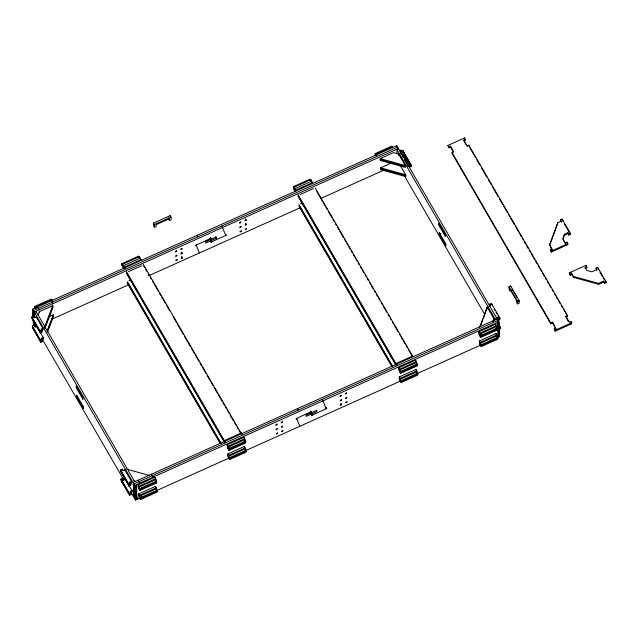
<?xml version="1.0" encoding="UTF-8"?>
<svg xmlns="http://www.w3.org/2000/svg" width="638" height="638" viewBox="0 0 638 638"><rect width="100%" height="100%" fill="white"/><g stroke="black" fill="none" stroke-linecap="round" stroke-linejoin="round"><path stroke-width="0.96" d="M494.051 320.491L493.956 318.697L487.257 307.109L479.616 327.206M38.081 315.156L39.412 311.647L52.779 305.642L52.874 307.484L44.883 328.506M44.788 326.672L52.779 305.642M44.835 327.589L52.826 306.559M47.013 331.305L53.257 314.853L48.807 316.855M47.403 331.313L53.305 315.77M47.451 332.231L53.353 316.687L53.257 314.853M480.358 326.297L482.791 319.901M483.484 318.067L487.257 307.109M549.533 244.609L552.093 249.857L549.533 244.609L557.867 222.662L561.209 221.163L560.371 219.719L562.038 218.97L570.412 233.412L570.46 234.337L568.785 235.087L567.9 232.718L564.558 234.218L562.891 238.604L565.451 243.86M549.924 244.609L552.356 238.213M553.05 236.379L557.867 222.662M492.951 321.281L493.956 318.697M493.334 321.321L494.003 319.574M564.558 234.218L562.939 239.521L564.614 242.408M120.837 479.234L122.512 478.484M123.341 479.928L125.271 479.066L131.962 490.614L132.058 492.456M124.833 470.772L124.785 469.871L131.484 481.427L131.532 482.328L129.857 483.078L130.694 484.521L129.028 485.271L120.654 470.828M169.461 219.655L169.413 218.738L156.055 224.736L156.15 226.578L154.476 227.327L153.638 225.884L153.495 223.125L170.202 215.62L171.04 217.072L171.183 219.823L169.509 220.573L168.623 218.212L169.509 220.573M154.476 227.327L154.332 224.568L171.04 217.072M122.759 266.979L121.922 265.536L121.826 263.701L138.526 256.197L139.363 257.64L139.315 256.723L122.608 264.228L122.759 266.979L123.589 268.423L123.445 265.671L140.153 258.167L140.201 259.084M311.767 182.045L311.719 181.128L295.011 188.633L295.155 191.384L293.488 188.497L293.384 186.663L310.092 179.158L310.14 180.076M294.317 189.941L294.174 187.189L310.881 179.685L312.604 183.497M34.492 308.449L34.396 306.615L51.104 299.118L51.152 300.035M375.248 155.433L375.152 153.599L391.86 146.102L391.907 147.011M34.396 306.615L35.234 308.058L35.186 307.141L51.893 299.645L52.723 301.088M139.315 256.723L140.99 259.61L124.282 267.115L124.33 268.032L121.826 263.701M293.384 186.663L295.896 190.993L295.849 190.076L312.556 182.572M375.152 153.599L375.989 155.042L375.941 154.133L392.641 146.628M33.017 316.528L32.634 309.175L396.772 145.663L498.876 321.855L499.642 336.561L497.975 337.311L497.927 336.401L499.594 335.636M128.517 271.621L141.883 265.623M300.083 194.582L313.449 188.585M380.168 158.623L393.534 152.626L398.551 154.013L405.242 165.561L405.337 167.395L380.264 160.465L380.168 158.623L405.242 165.561M399.332 150.895L401.007 150.145L409.373 164.588L409.516 167.339L411.183 166.59L411.087 164.763L402.722 150.321L401.055 151.07L401.653 152.618M246.14 220.293L244.936 220.836L244.904 220.174L246.101 219.631L246.14 220.293L245.303 218.85M40.361 333.116L31.996 318.681L31.9 316.839L33.567 316.089L34.404 317.533L36.079 316.783L42.77 328.323L42.866 330.165L40.266 331.281L40.361 333.116L42.036 332.366L41.941 330.532L41.103 329.088L42.77 328.339M205.747 241.276L208.419 240.079M211.983 238.476L210.197 239.274L211.13 242.448L212.446 241.483M196.472 245.646L195.802 245.941L195.762 245.207L210.915 238.405L210.412 237.543M182.237 253.501L181.032 254.044L181.001 253.382L182.205 252.839L182.237 253.501L181.399 252.058M246.372 224.704L245.167 225.246L245.136 224.584L246.332 224.042L246.372 224.704L245.534 223.26M216.386 238.317L205.691 243.118L205.619 241.794L216.314 237.001L216.386 238.317L215.548 236.873M225.557 234.84L226.219 234.545L226.259 235.278L211.106 242.081M129.004 280.816L130.782 280.01M300.57 203.777L302.348 202.972M400.465 165.697L405.728 174.772L405.824 176.606L380.75 169.668L380.655 167.834L391.341 163.033M182.468 257.911L181.264 258.454L181.232 257.792L182.436 257.25L182.468 257.911L181.631 256.468M40.848 342.327L32.482 327.884L32.386 326.05L34.053 325.3L34.891 326.744L36.557 325.994L43.256 337.534L43.352 339.376L40.752 340.485L40.848 342.327L42.515 341.577L42.419 339.735L41.582 338.292L43.256 337.542M51.67 319.319L128.677 284.739M148.614 275.783L300.275 207.685M320.276 198.705L383.916 170.131M448.809 147.793L448.761 146.876L450.428 146.126L450.476 147.043L448.809 147.793L447.924 145.432L464.624 137.928L465.509 140.296L463.842 141.046L463.794 140.129L465.461 139.371M409.373 164.588L407.698 165.338L404.253 159.396M42.818 329.256L41.151 330.005L41.199 330.923M407.746 166.263L411.087 164.763M409.468 166.422L411.135 165.673L409.468 166.43M41.988 331.449L40.314 332.199L31.948 317.756M32.434 326.967L40.8 341.41L42.467 340.66L41.63 339.217L43.304 338.467M439.247 234.282L439.151 232.439L445.85 243.995L445.946 245.837L439.247 234.282L440.922 233.532M564.606 235.143L567.948 233.644M568.785 235.087L568.737 234.162L570.412 233.412M565.404 242.934L567.078 242.185L567.956 244.553L551.256 252.05L550.371 249.689L552.045 248.94M551.256 252.05L551.208 251.133L567.908 243.628M509.985 290.912L509.148 289.469L509.004 286.709L510.671 285.96L519.045 300.402L519.188 303.162L517.514 303.911L516.676 302.468L516.581 300.626L509.89 289.078L509.985 290.912L511.652 290.162M131.484 481.411L129.809 482.161L130.646 483.604L130.742 485.438L129.075 486.188L120.702 471.745L120.606 469.911L122.281 469.161L123.118 470.605L125.622 469.48M489.856 305.985L489.761 304.151L491.427 303.401L499.801 317.844L499.897 319.686L498.222 320.435L497.385 318.992L497.289 317.15L498.126 318.593L498.222 320.435M488.923 306.344L490.598 305.594L489.761 304.151M570.165 275.225L570.117 274.3L571.784 273.55L571.831 274.476L570.165 275.225L569.279 272.857L585.987 265.36L586.872 267.729L585.198 268.478L585.15 267.561L586.824 266.812M132.792 490.191L130.288 491.316L131.125 492.759L131.221 494.602L129.554 495.351L121.18 480.908L121.092 479.114L122.759 478.325L123.597 479.808L125.263 479.018M517.514 303.911L517.37 301.152L519.045 300.402M517.418 302.069L519.093 301.319M596.897 270.496L596.012 268.135L597.686 267.386L606.052 281.829L606.1 282.754L604.433 283.503L603.548 281.135L598.532 283.384L573.458 276.445L571.784 273.55M224.767 441.344L224.712 440.419L241.419 432.923L242.257 434.366M396.326 364.306L396.278 363.381L412.985 355.884M129.075 486.188L128.98 484.354L130.646 483.604M497.201 318.968L133.063 482.48L134.785 486.284L136.452 485.534L136.5 486.443L134.833 487.193L133.159 484.306L134.881 488.126L136.548 487.36L136.596 488.285L134.929 489.035L133.254 486.14L134.977 489.968L136.644 489.202L136.691 490.136L135.025 490.885L133.35 487.998L135.073 491.81L136.739 491.061L136.787 491.97L135.12 492.727L133.446 489.832L135.168 493.645L136.835 492.895L136.883 493.804L135.216 494.562L133.541 491.667L133.781 496.26L134.618 497.712L134.57 496.795M498.126 318.593L499.801 317.844M139.682 498.19L135.503 500.072L134.738 485.366L498.876 321.855M134.785 486.276L136.452 485.526M154.827 477.272L156.549 481.084L156.645 482.918L139.937 490.423L138.271 487.536L138.119 484.776L154.827 477.272L155.664 478.715L155.76 480.558M228.205 448.961L228.109 447.118L244.817 439.614L245.654 441.057L245.75 442.9L229.042 450.404L227.367 447.509L227.224 444.75L243.931 437.253L244.769 438.697L244.864 440.539M415.498 360.215L417.22 364.019L417.316 365.861L400.608 373.366L398.933 370.471L398.79 367.711L415.498 360.215L416.335 361.658L416.478 364.418M478.923 332.669L479.76 334.121L496.468 326.616L497.305 328.06L497.401 329.902L480.693 337.406L479.018 334.511L478.875 331.752L495.582 324.256L496.42 325.699L496.516 327.533L497.353 328.977L480.645 336.481L479.808 335.038M498.972 323.673L497.297 324.431L497.249 323.522L498.924 322.764L497.249 319.885M497.249 323.522L498.924 322.772M139.1 488.971L138.956 486.22L155.664 478.715M228.109 447.118L228.061 446.201L244.769 438.697M399.771 371.922L399.627 369.155L416.335 361.658M479.856 335.955L479.712 333.195L496.42 325.699M499.02 324.59L497.345 325.364L497.393 326.265L499.068 325.508M139.004 487.137L155.712 479.64M398.838 368.636L399.675 370.08L416.383 362.575M499.115 326.433L497.449 327.206L497.496 328.123L499.163 327.35M132.01 491.483L130.335 492.241L130.288 491.316M139.937 490.423L139.842 488.58L156.549 481.084M229.042 450.404L228.946 448.562L245.654 441.057M400.608 373.366L400.512 371.523L417.22 364.019M480.693 337.406L480.597 335.564L497.305 328.06M311.344 411.701L296.191 418.512L296.231 419.246L296.893 418.943M129.554 495.351L129.458 493.509L131.125 492.759M498.398 323.801L500.28 327.055L498.613 327.804L498.661 328.722L500.328 327.972L498.445 324.718M307.061 414.174L309.733 412.977M156.597 482.001L139.889 489.498L139.052 488.054M245.702 441.982L228.994 449.487L228.157 448.035M499.211 328.283L497.544 329.048L497.592 329.958L499.259 329.208L498.422 327.765M131.173 493.684L129.506 494.434L121.132 479.991M571.831 274.476L573.506 277.363L598.58 284.301L603.596 282.06M604.433 283.503L604.385 282.578L606.052 281.829M499.307 330.125L497.64 330.883L497.688 331.792L499.355 331.042M325.978 408.145L326.648 407.841L326.688 408.575L311.535 415.378M155.305 486.435L157.028 490.239L157.123 492.081L140.416 499.578L138.741 496.691L138.598 493.932L155.305 486.435L156.143 487.879L156.238 489.713M228.691 458.148L228.595 456.314L245.295 448.809L246.132 450.253L246.228 452.087L229.528 459.591L227.854 456.704L227.71 453.945L244.41 446.44L246.18 451.17L229.481 458.674L228.643 457.231M400.162 379.267L416.861 371.771L417.699 373.214L417.794 375.048L401.095 382.553L399.42 379.666L399.276 376.906L415.976 369.402L416.813 370.845L416.957 373.605M479.409 341.88L480.247 343.332L496.946 335.827L497.784 337.271L497.879 339.105L481.18 346.609L479.505 343.722L479.361 340.963L496.061 333.459L496.898 334.902L496.994 336.744M499.402 331.959L497.736 332.725L497.784 333.634L499.45 332.884M139.578 498.134L139.435 495.375L156.143 487.879M229.528 459.591L228.548 455.388L245.247 447.884M400.257 381.109L400.106 378.35L416.813 370.845M480.342 345.166L480.199 342.407L496.898 334.902M499.498 333.802L497.831 334.559L497.879 335.468L499.546 334.719M341.681 404.819L340.477 405.353L340.445 404.691L341.649 404.157L341.681 404.819L340.844 403.368M133.733 495.343L135.408 498.238L137.082 497.48L137.034 496.571L135.36 497.321L133.685 494.426M139.483 496.3L156.19 488.796M135.408 498.238L137.082 497.488M140.416 499.578L140.32 497.744L157.028 490.239M229.433 457.757L246.132 450.253M401.095 382.553L400.991 380.719L417.699 373.214M156.597 490.598L229.106 458.036M246.324 450.308L400.704 380.982M417.069 373.637L480.701 345.062M481.18 346.609L481.084 344.775L497.784 337.271M157.076 491.164L140.368 498.661L139.531 497.217M417.746 374.131L401.047 381.636L400.209 380.192M497.831 338.188L481.132 345.692L480.294 344.249M552.468 323.043L550.793 323.793L550.746 322.876L552.42 322.126L555.929 329.017L552.42 322.126M567.565 315.571L567.613 316.488L565.946 317.238L565.898 316.32L567.565 315.571L468.818 145.161L467.144 145.903L467.191 146.82M565.898 316.32L569.248 322.094L570.914 321.345L571.8 323.713L555.1 331.218L554.215 328.849L555.881 328.099M555.1 331.218L555.044 330.293L571.752 322.796M495.67 318.817L497.337 318.067L498.174 319.518L499.849 318.761L497.967 315.515M550.793 323.793L452.111 153.495L452.063 152.578L453.738 151.836L450.428 146.126M380.216 159.54L405.289 166.486M380.655 167.834L405.728 174.772M380.703 168.743L405.776 175.689M126.46 469.105L149.675 475.541M133.988 480.892L135.663 481.355M469.863 147.801L475.35 157.267M476.841 159.851L479.84 165.011M481.331 167.595L486.818 177.061M488.317 179.645L491.308 184.813M492.305 186.527L498.294 196.855M499.291 198.577L502.776 204.607M503.773 206.329L507.266 212.35M508.263 214.073L509.762 216.657M510.759 218.371L514.252 224.401M515.249 226.123L518.742 232.144M519.739 233.867L521.23 236.451M522.227 238.173L523.224 239.888M524.229 241.611L525.72 244.194M526.717 245.917L528.216 248.501M529.213 250.216L530.21 251.938M531.207 253.661L532.706 256.245M533.703 257.967L534.7 259.69M535.697 261.405L537.196 263.988M538.193 265.711L539.684 268.295M540.681 270.018L541.678 271.74M542.675 273.455L544.174 276.039M545.171 277.761L546.168 279.484M547.165 281.206L548.664 283.782M549.661 285.505L550.658 287.228M552.157 289.811L553.154 291.534M554.151 293.257L555.642 295.833M556.647 297.555L557.644 299.278M558.641 301L560.132 303.584M561.129 305.299L562.126 307.022M563.625 309.605L564.622 311.328M565.619 313.051L567.118 315.627M463.794 140.129L467.144 145.903M464.799 142.697L465.756 144.347M450.476 147.043L453.315 151.94M447.924 145.432L448.761 146.876M452.063 152.578L550.746 322.876M512.035 289.15L512.992 290.8M513.949 292.451L514.906 294.102M515.863 295.753L516.82 297.404M509.004 286.709L517.37 301.152M397.243 147.298L398.08 148.742M400.321 152.594L401.302 154.3M402.283 155.999L403.272 157.698M495.527 319.718L396.78 149.3L397.019 153.878M404.372 175.777L484.808 314.59M375.941 154.133L376.779 155.576M478.875 331.752L479.712 333.195M479.361 340.963L480.199 342.407M315.276 188.114L412.531 355.94M316.823 191.615L320.316 197.636M321.313 199.359L322.804 201.943M323.809 203.658L324.806 205.38M325.803 207.103L327.294 209.687M328.291 211.409L331.784 217.43M332.781 219.153L334.28 221.737M335.277 223.459L336.274 225.174M337.271 226.897L338.77 229.481M339.767 231.203L343.26 237.224M344.257 238.947L345.748 241.531M346.745 243.253L347.742 244.976M348.739 246.691L350.238 249.275M351.235 250.997L352.232 252.72M353.229 254.442L354.728 257.026M355.725 258.741L357.224 261.325M358.221 263.047L359.218 264.77M360.215 266.493L361.714 269.069M362.711 270.791L363.708 272.514M365.199 275.098L366.196 276.82M367.193 278.543L368.198 280.257M369.689 282.841L370.686 284.564M371.683 286.287L373.182 288.87M374.179 290.585L375.176 292.308M376.675 294.892L377.672 296.614M378.669 298.337L379.666 300.059M381.165 302.635L382.162 304.358M383.159 306.081L386.644 312.102M388.143 314.686L389.14 316.408M390.137 318.131L391.134 319.853M392.633 322.437L393.63 324.152M394.627 325.874L398.12 331.904M399.611 334.479L400.616 336.202M401.613 337.925L405.098 343.954M406.095 345.668L407.1 347.391M408.591 349.975L412.084 355.996M294.174 187.189L295.849 190.076M396.278 363.381L397.115 364.824M398.79 367.711L399.627 369.155M298.026 194.67L396.214 364.107L396.262 365.024L298.074 195.587M293.432 187.58L294.27 189.023M298.121 196.504L395.815 365.08M399.276 376.906L400.106 378.35M299.007 204.718L392.705 366.411M299.055 205.635L392.258 366.475M299.102 206.553L391.812 366.531M221.817 226.051L225.804 235.478M322.238 399.348L326.233 408.783M325.851 407.132L326.688 408.575M196.927 235.406L197.764 236.85M297.356 408.703L298.193 410.146M153.495 223.125L154.332 224.568M153.543 224.042L154.38 225.485M143.215 264.291L241.467 433.84L241.419 432.923M143.757 266.07L144.762 267.793M145.759 269.515L146.756 271.23M148.247 273.814L149.244 275.536M150.241 277.259L151.246 278.981M152.737 281.557L153.734 283.28M154.731 285.003L158.224 291.032M159.723 293.608L160.72 295.33M161.717 297.053L165.21 303.074M166.207 304.797L169.692 310.826M173.185 316.847L176.678 322.876M177.675 324.59L183.162 334.065M184.661 336.641L190.148 346.107M191.639 348.691L194.63 353.859M195.635 355.581L199.12 361.602M200.117 363.325L201.616 365.909M202.613 367.624L206.106 373.653M207.103 375.375L210.596 381.396M211.593 383.119L213.084 385.703M214.081 387.425L217.574 393.447M218.571 395.169L222.064 401.19M223.061 402.913L224.56 405.497M225.557 407.219L226.554 408.942M227.551 410.665L229.05 413.241M230.047 414.963L233.532 420.992M234.537 422.707L236.028 425.291M237.025 427.013L238.022 428.736M239.019 430.459L240.518 433.035M122.608 264.228L125.12 268.558M224.712 440.419L225.549 441.863M227.224 444.75L228.061 446.201M126.46 271.708L224.648 441.145L224.696 442.062L126.507 272.625M121.874 264.618L122.711 266.062M126.555 273.543L224.249 442.118M227.71 453.945L228.548 455.388M127.441 281.757L221.139 443.45M127.488 282.674L220.692 443.514M127.042 282.738L220.246 443.57M155.808 481.475L156.645 482.918M51.008 300.929L52.683 303.816M151.437 474.225L153.104 477.112M37.642 306.926L39.317 309.813M138.071 480.223L139.746 483.118M35.186 307.141L36.023 308.585M138.119 484.776L138.956 486.22M138.167 485.693L139.842 488.58M35.975 311.312L134.73 481.73M32.634 309.175L134.738 485.366M32.682 310.084L34.356 312.971L34.308 312.062L398.447 148.55L398.495 149.459M32.729 310.993L34.452 314.805L32.777 311.926M133.159 484.322L134.044 486.666M138.598 493.932L139.435 495.375M138.645 494.857L140.32 497.744M32.825 312.835L34.548 316.639L32.873 313.76M32.921 314.67L34.596 317.588M32.969 315.619L33.806 317.062L33.758 316.145M31.9 316.839L40.266 331.281M120.606 469.911L128.98 484.354M133.589 492.584L135.264 495.487L136.931 494.729L136.979 495.646L135.312 496.404L133.637 493.501M33.264 321.129L34.93 324.024L33.216 320.204L33.407 323.881L35.393 327.318M33.312 322.046L35.034 325.851L33.359 322.972M35.034 325.851L34.149 323.498M133.781 496.268L135.455 499.155L137.13 498.406L137.178 499.323M42.371 339.352L124.051 480.302M131.021 492.337L135.503 500.072M32.386 326.05L40.752 340.485M121.092 479.114L129.458 493.509M599.983 272.187L602.336 276.254M603.277 277.873L604.218 279.5M605.159 281.127L606.1 282.754M596.012 268.135L596.849 269.579L591.841 271.828L586.824 270.448L585.15 267.561M603.548 281.135L604.385 282.578M564.335 223.771L570.46 234.337M567.9 232.718L568.737 234.162M586.872 267.729L585.987 265.36M569.279 272.857L570.117 274.3M550.371 249.689L551.208 251.133M566.783 318.689L568.458 321.576M554.215 328.849L555.044 330.293M494.203 309.015L495.144 310.634M496.085 312.261L497.026 313.888M410.346 165.146L411.183 166.59M402.841 154.165L407.626 162.419M496.563 328.458L497.401 329.902M479.76 334.121L480.597 335.564M480.247 343.332L481.084 344.775M416.431 363.493L417.268 364.944L400.56 372.44L399.723 370.997M399.675 370.08L400.512 371.523M399.324 377.824L400.991 380.719M310.626 412.579L311.551 415.745L312.867 414.78M227.272 445.675L228.946 448.562M227.758 454.862L228.595 456.314M296.646 418.305L299.796 426.296M196.217 245.008L199.375 252.991M487.304 308.026L487.352 308.872M598.524 268.829L598.572 269.746M597.686 267.386L597.734 268.303M598.532 283.384L598.58 284.301M573.458 276.445L573.506 277.363M570.954 272.107L571.002 273.024M567.078 242.185L567.126 243.102M570.914 321.345L570.962 322.27M566.241 244.378L566.289 245.303M570.085 323.546L570.133 324.463M562.875 220.413L562.923 221.33M562.038 218.97L562.086 219.887M561.209 221.163L561.257 222.08M560.371 219.719L560.419 220.636M510.671 285.96L510.719 286.885M500.28 327.055L500.375 328.889M498.087 321.321L498.039 320.412L133.9 483.923L133.948 484.832M495.582 324.256L495.63 325.173M496.061 333.459L496.109 334.384M495.63 328.809L495.726 330.651M496.117 338.02L496.212 339.855M492.265 304.844L492.313 305.761M491.427 303.401L491.475 304.318M481.435 333.371L481.483 334.288M468.818 145.161L468.866 146.078M464.624 137.928L464.671 138.853M410.25 163.312L410.298 164.229L402.722 150.321M415.976 369.402L416.024 370.327M415.545 364.769L415.641 366.611M416.032 373.964L416.128 375.798M401.007 150.145L401.055 151.07M398.551 154.013L398.622 155.385M397.657 148.016L397.61 147.107L33.471 310.618L33.519 311.527M396.772 145.663L396.82 146.573M310.881 179.685L310.929 180.602M311.392 412.698L311.32 411.335L310.004 412.308M243.931 437.253L243.979 438.17M244.41 446.44L244.458 447.366M243.979 441.815L244.075 443.649M244.466 451.002L244.561 452.836M229.784 446.369L229.832 447.286M210.971 239.394L210.899 238.038L209.583 239.003M170.202 215.62L170.25 216.545M140.99 259.61L141.038 260.535M138.526 256.197L138.574 257.122M134.092 487.599L134.139 488.509M134.187 489.442L134.235 490.359M134.283 491.284L134.331 492.193M134.379 493.118L134.427 494.027M134.474 494.96L134.522 495.87M51.893 299.645L51.941 300.562M41.582 338.292L41.63 339.217M39.412 311.647L39.46 312.556M39.428 329.838L39.524 331.672M39.915 339.041L40.011 340.883M36.023 312.221L36.071 313.138M36.079 316.783L36.127 317.7M33.567 312.453L33.615 313.362M33.662 314.287L33.71 315.204M34.053 321.656L34.101 322.565M33.567 316.089L33.615 317.006M141.516 487.831L141.612 489.673M141.995 496.994L142.091 498.828M141.157 495.551L141.205 496.468M129.809 482.161L129.905 483.995L131.58 483.245L131.532 482.328M122.281 469.161L122.329 470.078M122.759 478.325L122.855 480.159M121.443 471.354L121.539 473.189M121.922 480.518L122.017 482.352M176.622 250.83L175.426 251.372L175.458 252.034L176.662 251.492L176.622 250.83M181.974 248.429L180.769 248.972L180.801 249.633L182.005 249.091L181.974 248.429M240.757 222.032L239.561 222.574L239.593 223.236L240.797 222.694L240.757 222.032M176.854 255.24L175.657 255.782L175.689 256.444L176.893 255.902L176.854 255.24M240.989 226.442L239.792 226.984L239.824 227.646L241.028 227.104L240.989 226.442M177.085 259.65L175.889 260.192L175.921 260.854L177.125 260.312L177.085 259.65M241.22 230.852L240.016 231.395L240.055 232.057L241.26 231.514L241.22 230.852M246.563 228.452L245.367 228.994L245.399 229.656L246.603 229.114L246.563 228.452M277.051 424.126L275.847 424.669L275.887 425.331L277.083 424.788L277.051 424.126M282.395 421.734L281.191 422.268L281.23 422.93L282.435 422.396L282.395 421.734M341.186 395.329L339.982 395.871L340.014 396.533L341.218 395.991L341.186 395.329M346.53 392.928L345.325 393.471L345.365 394.132L346.562 393.59L346.53 392.928M316.735 410.298L306.049 415.099L306.12 416.423L316.807 411.622L316.735 410.298M277.283 428.545L276.079 429.079L276.118 429.741L277.315 429.207L277.283 428.545M282.626 426.144L281.422 426.678L281.462 427.34L282.658 426.806L282.626 426.144M341.418 399.739L340.214 400.281L340.245 400.943L341.45 400.401L341.418 399.739M346.761 397.346L345.557 397.881L345.597 398.543L346.793 398.008L346.761 397.346M277.514 432.955L276.31 433.489L276.35 434.151L277.546 433.617L277.514 432.955M282.857 430.554L281.653 431.089L281.693 431.751L282.889 431.216L282.857 430.554M346.992 401.757L345.788 402.291L345.828 402.953L347.024 402.418L346.992 401.757M445.364 234.808L438.673 223.252L438.769 225.086L445.46 236.642L445.364 234.808M82.9 397.57L76.201 386.014L76.297 387.848L82.996 399.404L82.9 397.57M83.379 406.757L76.68 395.201L76.775 397.043L83.474 408.591L83.379 406.757"/></g></svg>
